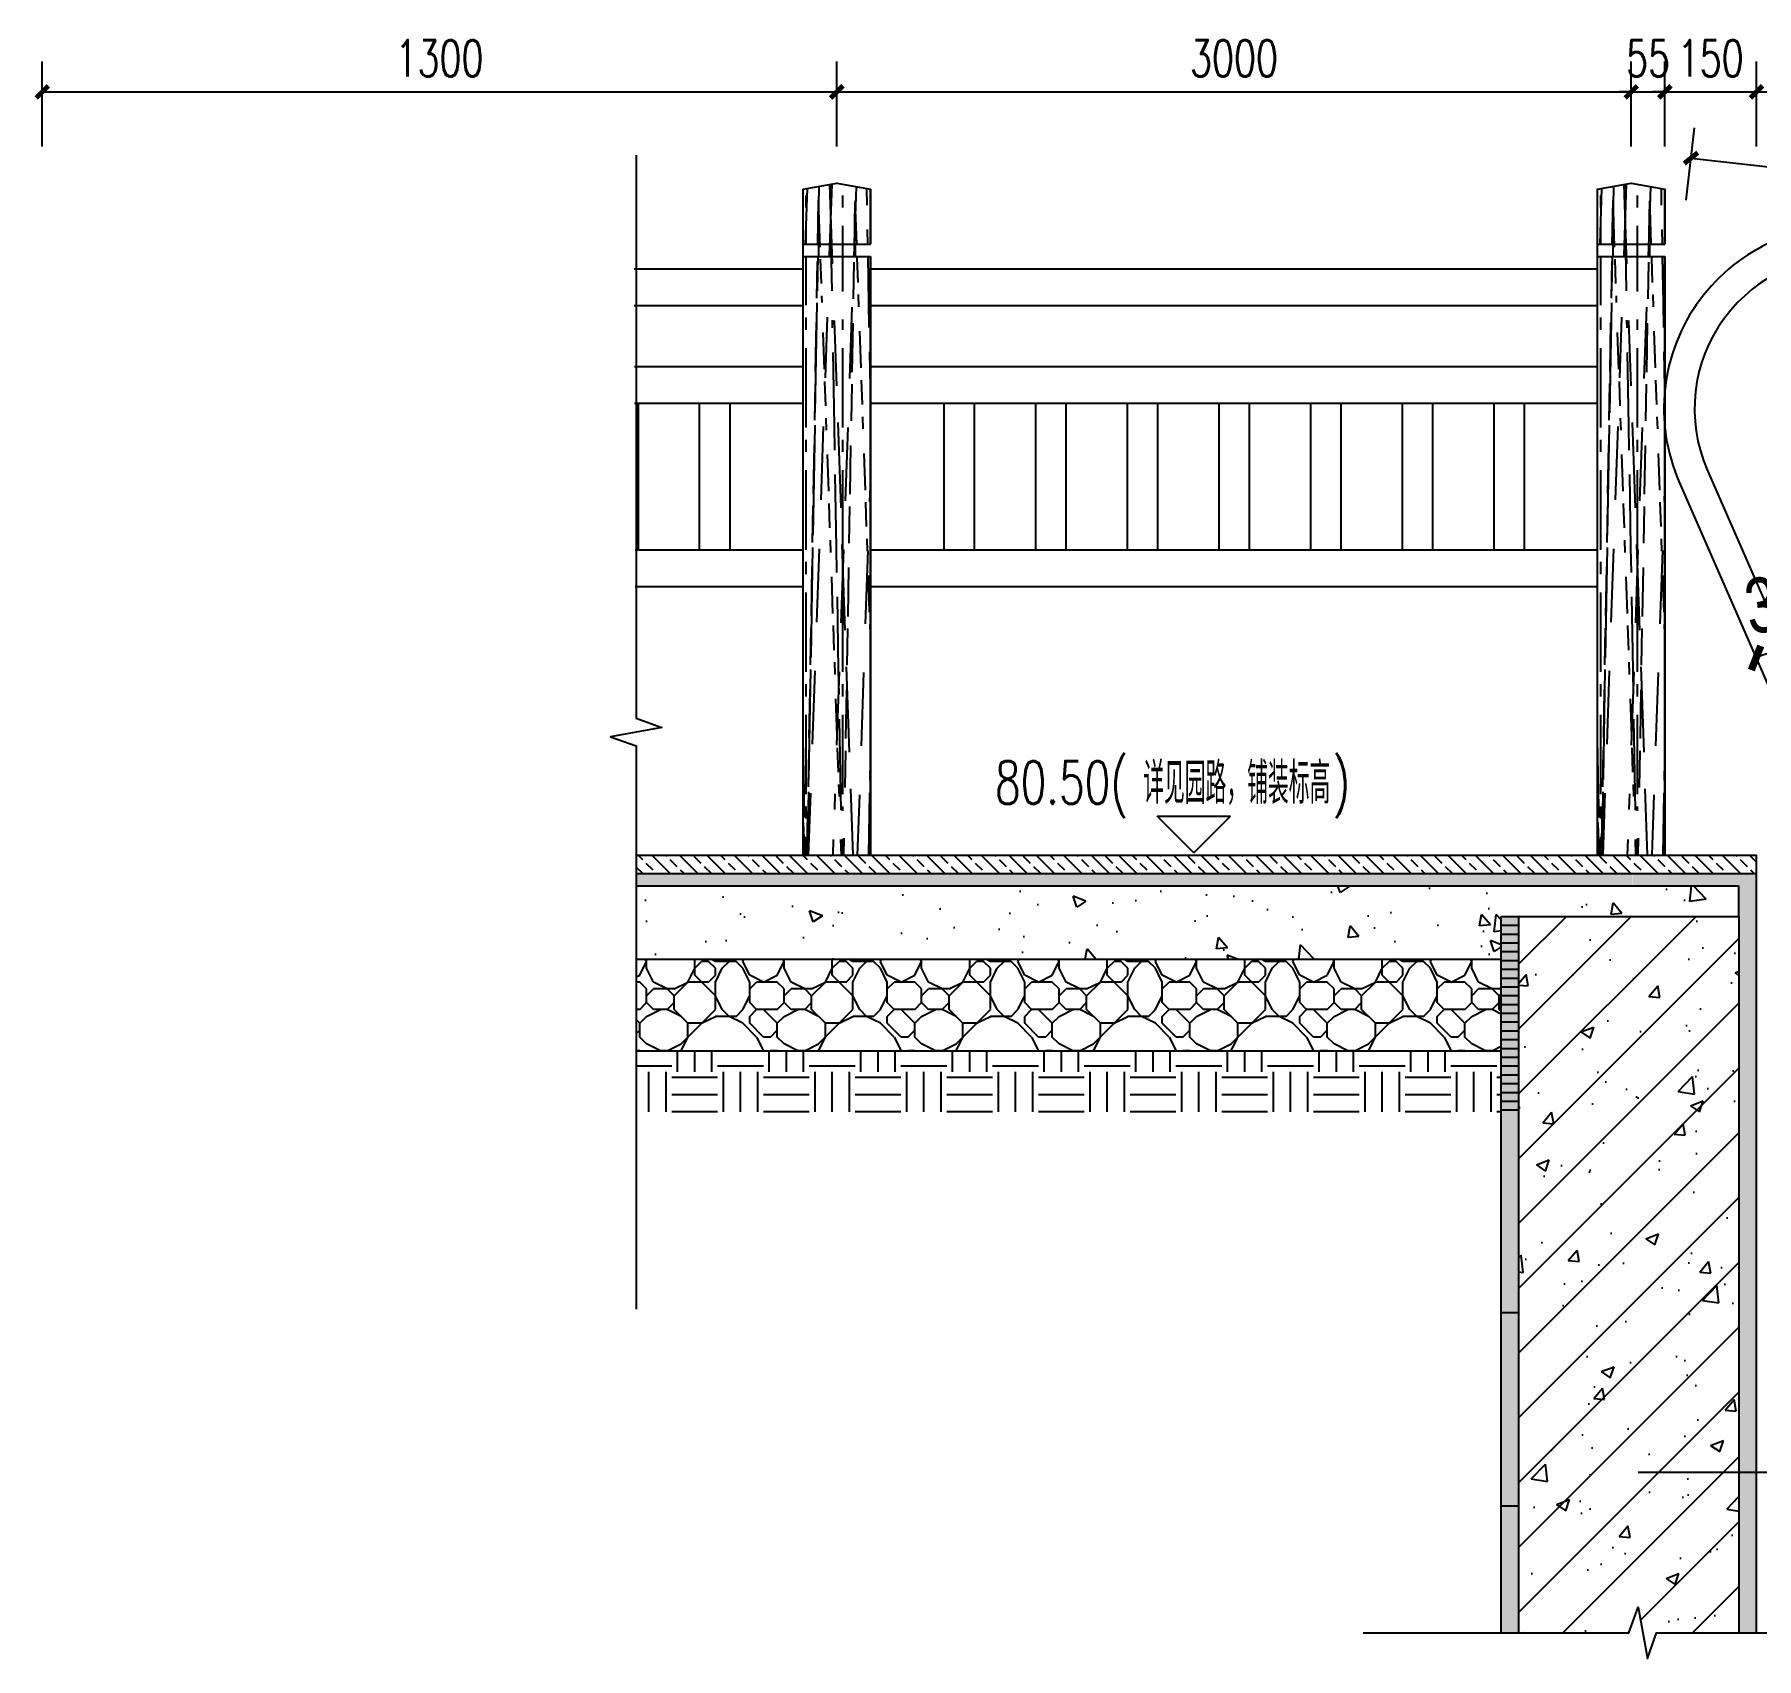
# Model space of a CAD drawing. Extents: x 833816 to 4746262, y -3629782 to -1973088.
# Drawn here: x 2450279 to 2453097, y -2629622 to -2626964 of the extents above; entities that cross this region are included whole.
import ezdxf

# ---------------------------------------------------------------- set-up
doc = ezdxf.new("R2010")
doc.units = 0
doc.header["$LTSCALE"] = 1000
doc.header["$MEASUREMENT"] = 0
doc.header["$PDMODE"] = 32
for name, color, linetype in [('-LS-DETL-BLDG', 5, 'Continuous'), ('-LS-DETL-MATL', 1, 'Continuous'), ('-LS-HATCH', 8, 'Continuous'), ('-园建4', 4, 'Continuous'), ('00-Blackground line', 1, 'Continuous'), ('00-Structure', 4, 'Continuous'), ('06', 6, 'Continuous'), ('D4-细线', 13, 'Continuous'), ('DIM_SYMB', 3, 'Continuous'), ('DOTE', 1, 'Continuous'), ('LM-图案填充', 251, 'Continuous'), ('LM-结构线', 4, 'Continuous'), ('PUB_DIM', 3, 'Continuous'), ('PUB_TEXT', 7, 'Continuous')]:
    doc.layers.add(name, color=color, linetype=linetype)
doc.styles.add('_TCH_DIM', font='SIMPLEX', dxfattribs={"bigfont": 'GBCBIG'})
doc.styles.add('_TCH_DIM_T3', font='SIMPLEX', dxfattribs={"width": 0.7058823529411765, "bigfont": 'GBCBIG'})
doc.styles.add('ART-HZTXT', font='hztxt_e.shx', dxfattribs={"width": 0.8, "bigfont": 'HZTXT.shx'})
doc.dimstyles.new('_TCH_ARCH&&20', dxfattribs={"dimtxt": 59.5, "dimasz": 20, "dimexe": 50, "dimexo": 60, "dimgap": 25.25, "dimtad": 1, "dimdec": 0, "dimzin": 0, "dimdsep": 46, "dimtxsty": '_TCH_DIM_T3', "dimblk": 'ARCHTICK', "dimcen": 0.09, "dimclrt": 7, "dimazin": 2, "dimtfac": 1, "dimtdec": 0, "dimtix": 1, "dimtmove": 2, "dimatfit": 3, "dimfxl": 50, "dimtolj": 1, "dimtzin": 0, "dimarcsym": 0})
doc.dimstyles.new('_TCH_ARCH_M_M', dxfattribs={"dimscale": 0, "dimtxt": 3, "dimasz": 1, "dimexe": 1, "dimexo": 2, "dimgap": 1, "dimtad": 1, "dimdec": 0, "dimrnd": 10, "dimzin": 0, "dimdsep": 46, "dimtxsty": 'ART-HZTXT', "dimblk": 'ARCHTICK', "dimcen": 0.09, "dimdle": 1, "dimclrt": 7, "dimadec": 0, "dimazin": 2, "dimtfac": 1, "dimtdec": 0, "dimtix": 1, "dimtmove": 2, "dimatfit": 3, "dimfxl": 1, "dimtolj": 1, "dimtzin": 0, "dimarcsym": 0})

# ---------------------------------------------------------------- blocks, each defined once
blk = doc.blocks.new('_ArchTick')
at = {"color": 0, "linetype": 'ByBlock', "const_width": 0.4}
blk.add_lwpolyline([(-0.5, -0.5), (0.5, 0.5)], dxfattribs=at)
blk = doc.blocks.new('*D765')
at = {"layer": 'Defpoints', "color": 0, "ltscale": 0.5, "transparency": 16777216}
for p in [(2453302.291145894, -2627331.389281204), (2452970.697593066, -2627696.600238492), (2453185.207826303, -2627962.89542046), (2453201.651058826, -2628225.744669965), (2453190.468827221, -2628325.11749809)]:
    blk.add_point(p, dxfattribs=at)
at = {"layer": 'PUB_DIM', "color": 0, "lineweight": -2, "ltscale": 0.5, "transparency": 16777216}
blk.add_arc((2453201.65105961, -2628225.744671761), 263.3630741604369, 83.57962506439016, 113.5796249077044, dxfattribs=at)
at = {"layer": 'PUB_DIM', "color": 0, "lineweight": -2, "ltscale": 0.5, "transparency": 16777216, "xscale": 30, "yscale": 30, "zscale": 30}
for p, rotation in [((2453096.299736447, -2627984.371086754), 203.5796249077044), ((2453231.100929216, -2627964.033353681), 353.5796250643902)]:
    blk.add_blockref('_ArchTick', p, dxfattribs=dict(at, rotation=rotation))
at = {"layer": 'PUB_DIM', "color": 7, "ltscale": 0.5, "transparency": 16777216, "insert": (2453151.172797066, -2627891.16805129), "char_height": 90, "attachment_point": 5, "rotation": 8.579624986016304, "style": 'ART-HZTXT'}
blk.add_mtext('\\A1;30°', dxfattribs=at)
blk = doc.blocks.new('A$C29D932DF')
at = {"layer": '00-Blackground line'}
for p, q in [((0, 0), (230.9534657597542, -529.1444314718246)), ((45.82525199651718, 20.0011568069458), (242.1356979012489, -429.7716097831726))]:
    blk.add_line(p, q, dxfattribs=at)
blk = doc.blocks.new('*D758')
at = {"layer": 'Defpoints', "color": 0, "transparency": 16777216}
for p in [(2453341.590694722, -2627205.716063816), (2452975.486219025, -2627294.61455383), (2453327.134351297, -2627334.184839568)]:
    blk.add_point(p, dxfattribs=at)
at = {"layer": 'PUB_DIM', "color": 0, "lineweight": -2, "transparency": 16777216}
for p, q in [((2452982.195558142, -2627234.990860816), (2452995.533678381, -2627116.459367233)), ((2452989.94256245, -2627166.145778078), (2453341.590694722, -2627205.716063816)), ((2453333.843690414, -2627274.561146554), (2453347.181810653, -2627156.029652971))]:
    blk.add_line(p, q, dxfattribs=at)
at = {"layer": 'PUB_DIM', "color": 0, "lineweight": -2, "transparency": 16777216, "xscale": 20, "yscale": 20, "zscale": 20}
for p, rotation in [((2452989.94256245, -2627166.145778078), 173.5796250676318), ((2453341.590694722, -2627205.716063816), 353.5796250676319)]:
    blk.add_blockref('_ArchTick', p, dxfattribs=dict(at, rotation=rotation))
at = {"layer": 'PUB_DIM', "color": 7, "transparency": 16777216, "insert": (2453171.91685611, -2627131.275869017), "char_height": 59.5, "attachment_point": 5, "rotation": 353.5796250676318, "style": '_TCH_DIM_T3'}
blk.add_mtext('\\A1;354', dxfattribs=at)
blk = doc.blocks.new('*D759')
at = {"layer": 'Defpoints', "color": 0, "transparency": 16777216}
for p in [(2451592.097491699, -2627057.923738401), (2450292.097491699, -2627207.238005426), (2451592.097491699, -2627207.238005426)]:
    blk.add_point(p, dxfattribs=at)
at = {"layer": 'PUB_DIM', "color": 0, "lineweight": -2, "transparency": 16777216}
for p, q in [((2450292.097491699, -2627147.238005426), (2450292.097491699, -2627007.923738401)), ((2451592.097491699, -2627147.238005426), (2451592.097491699, -2627007.923738401)), ((2450292.097491699, -2627057.923738401), (2451592.097491699, -2627057.923738401))]:
    blk.add_line(p, q, dxfattribs=at)
at = {"layer": 'PUB_DIM', "color": 0, "lineweight": -2, "transparency": 16777216, "xscale": 20, "yscale": 20, "zscale": 20, "rotation": 180}
blk.add_blockref('_ArchTick', (2450292.097491699, -2627057.923738401), dxfattribs=at)
at = {"layer": 'PUB_DIM', "color": 0, "lineweight": -2, "transparency": 16777216, "xscale": 20, "yscale": 20, "zscale": 20}
blk.add_blockref('_ArchTick', (2451592.097491699, -2627057.923738401), dxfattribs=at)
at = {"layer": 'PUB_DIM', "color": 7, "transparency": 16777216, "insert": (2450942.097491699, -2627002.923738401), "char_height": 59.5, "attachment_point": 5, "style": '_TCH_DIM_T3'}
blk.add_mtext('\\A1;1300', dxfattribs=at)
blk = doc.blocks.new('*D760')
at = {"layer": 'Defpoints', "color": 0, "transparency": 16777216}
for p in [(2452892.097491699, -2627057.923738401), (2451592.097491699, -2627207.238005426), (2452892.097491699, -2627207.238005426)]:
    blk.add_point(p, dxfattribs=at)
at = {"layer": 'PUB_DIM', "color": 0, "lineweight": -2, "transparency": 16777216}
for p, q in [((2451592.097491699, -2627147.238005426), (2451592.097491699, -2627007.923738401)), ((2452892.097491699, -2627147.238005426), (2452892.097491699, -2627007.923738401)), ((2451592.097491699, -2627057.923738401), (2452892.097491699, -2627057.923738401))]:
    blk.add_line(p, q, dxfattribs=at)
at = {"layer": 'PUB_DIM', "color": 0, "lineweight": -2, "transparency": 16777216, "xscale": 20, "yscale": 20, "zscale": 20, "rotation": 180}
blk.add_blockref('_ArchTick', (2451592.097491699, -2627057.923738401), dxfattribs=at)
at = {"layer": 'PUB_DIM', "color": 0, "lineweight": -2, "transparency": 16777216, "xscale": 20, "yscale": 20, "zscale": 20}
blk.add_blockref('_ArchTick', (2452892.097491699, -2627057.923738401), dxfattribs=at)
at = {"layer": 'PUB_DIM', "color": 7, "transparency": 16777216, "insert": (2452242.097491699, -2627002.923738401), "char_height": 59.5, "attachment_point": 5, "style": '_TCH_DIM_T3'}
blk.add_mtext('\\A1;3000', dxfattribs=at)
blk = doc.blocks.new('*D761')
at = {"layer": 'Defpoints', "color": 0, "transparency": 16777216}
for p in [(2452947.097491699, -2627057.923738401), (2452892.097491699, -2627207.238005426), (2452947.097491699, -2627207.238005426)]:
    blk.add_point(p, dxfattribs=at)
at = {"layer": 'PUB_DIM', "color": 0, "lineweight": -2, "transparency": 16777216}
for p, q in [((2452892.097491699, -2627147.238005426), (2452892.097491699, -2627007.923738401)), ((2452947.097491699, -2627147.238005426), (2452947.097491699, -2627007.923738401)), ((2452892.097491699, -2627057.923738401), (2452872.097491699, -2627057.923738401)), ((2452892.097491699, -2627057.923738401), (2452947.097491699, -2627057.923738401)), ((2452947.097491699, -2627057.923738401), (2452967.097491699, -2627057.923738401))]:
    blk.add_line(p, q, dxfattribs=at)
at = {"layer": 'PUB_DIM', "color": 0, "lineweight": -2, "transparency": 16777216, "xscale": 20, "yscale": 20, "zscale": 20}
blk.add_blockref('_ArchTick', (2452892.097491699, -2627057.923738401), dxfattribs=at)
at = {"layer": 'PUB_DIM', "color": 0, "lineweight": -2, "transparency": 16777216, "xscale": 20, "yscale": 20, "zscale": 20, "rotation": 180}
blk.add_blockref('_ArchTick', (2452947.097491699, -2627057.923738401), dxfattribs=at)
at = {"layer": 'PUB_DIM', "color": 7, "transparency": 16777216, "insert": (2452919.597491699, -2627002.923738401), "char_height": 59.5, "attachment_point": 5, "style": '_TCH_DIM_T3'}
blk.add_mtext('\\A1;55', dxfattribs=at)
blk = doc.blocks.new('*D762')
at = {"layer": 'Defpoints', "color": 0, "transparency": 16777216}
for p in [(2453097.097491699, -2627057.923738401), (2452947.097491699, -2627207.238005426), (2453097.097491699, -2627207.238005426)]:
    blk.add_point(p, dxfattribs=at)
at = {"layer": 'PUB_DIM', "color": 0, "lineweight": -2, "transparency": 16777216}
for p, q in [((2452947.097491699, -2627147.238005426), (2452947.097491699, -2627007.923738401)), ((2453097.097491699, -2627147.238005426), (2453097.097491699, -2627007.923738401)), ((2452947.097491699, -2627057.923738401), (2452927.097491699, -2627057.923738401)), ((2452947.097491699, -2627057.923738401), (2453097.097491699, -2627057.923738401)), ((2453097.097491699, -2627057.923738401), (2453117.097491699, -2627057.923738401))]:
    blk.add_line(p, q, dxfattribs=at)
at = {"layer": 'PUB_DIM', "color": 0, "lineweight": -2, "transparency": 16777216, "xscale": 20, "yscale": 20, "zscale": 20}
blk.add_blockref('_ArchTick', (2452947.097491699, -2627057.923738401), dxfattribs=at)
at = {"layer": 'PUB_DIM', "color": 0, "lineweight": -2, "transparency": 16777216, "xscale": 20, "yscale": 20, "zscale": 20, "rotation": 180}
blk.add_blockref('_ArchTick', (2453097.097491699, -2627057.923738401), dxfattribs=at)
at = {"layer": 'PUB_DIM', "color": 7, "transparency": 16777216, "insert": (2453022.097491699, -2627002.923738401), "char_height": 59.5, "attachment_point": 5, "style": '_TCH_DIM_T3'}
blk.add_mtext('\\A1;150', dxfattribs=at)
blk = doc.blocks.new('*D763')
at = {"layer": 'Defpoints', "color": 0, "transparency": 16777216}
for p in [(2459103.224022302, -2627057.923738401), (2453097.097491699, -2627207.238005426), (2459103.224022302, -2627207.238005426)]:
    blk.add_point(p, dxfattribs=at)
at = {"layer": 'PUB_DIM', "color": 0, "lineweight": -2, "transparency": 16777216}
for p, q in [((2453097.097491699, -2627147.238005426), (2453097.097491699, -2627007.923738401)), ((2459103.224022302, -2627147.238005426), (2459103.224022302, -2627007.923738401)), ((2453097.097491699, -2627057.923738401), (2459103.224022302, -2627057.923738401))]:
    blk.add_line(p, q, dxfattribs=at)
at = {"layer": 'PUB_DIM', "color": 0, "lineweight": -2, "transparency": 16777216, "xscale": 20, "yscale": 20, "zscale": 20, "rotation": 180}
blk.add_blockref('_ArchTick', (2453097.097491699, -2627057.923738401), dxfattribs=at)
at = {"layer": 'PUB_DIM', "color": 0, "lineweight": -2, "transparency": 16777216, "xscale": 20, "yscale": 20, "zscale": 20}
blk.add_blockref('_ArchTick', (2459103.224022302, -2627057.923738401), dxfattribs=at)
at = {"layer": 'PUB_DIM', "color": 7, "transparency": 16777216, "insert": (2456100.160757001, -2627002.923738401), "char_height": 59.5, "attachment_point": 5, "style": '_TCH_DIM_T3'}
blk.add_mtext('\\A1;6006', dxfattribs=at)

msp = doc.modelspace()

# ---------------------------------------------------------------- hatches: boundary and pattern name
at = {"layer": '-LS-HATCH'}
h = msp.add_hatch(dxfattribs=at)
h.set_pattern_fill('ANSI33', color=256, scale=10, style=0)
h.set_pattern_definition([(135, (2457067.097491699, -2628337.238005426), (22.45064030267288, 22.45064030267288), []), (135, (2457044.646841699, -2628337.238005426), (22.45064030267288, 22.45064030267288), [15.875, -7.9375])])
h.paths.add_polyline_path([(2451263.464313012, -2628307.198380235), (2451263.553162687, -2628337.198377808), (2453097.097491699, -2628337.148293413), (2453097.097491699, -2628307.148293413)])
h = msp.add_hatch(dxfattribs=at)
h.set_pattern_fill('AR-SAND', color=256, scale=6, style=0)
h.set_pattern_definition([(142.5, (2457067.097491699, -2628357.238005426), (0.480009388795215, 14.68239711988027), [0, -11.5824, 0, -12.954, 0, -12.3825]), (172.5, (2457067.097491699, -2628357.238005426), (-13.48569849414008, 21.50475301705062), [0, -6.2484, 0, -10.4394, 0, -4.0005]), (212.5, (2457076.470091699, -2628357.238005426), (-23.72977110724374, 0.04311554035636833), [0, -3.809999999999992, 0, -13.71599999999997, 0, -17.90699999999993]), (222.5, (2457076.470091699, -2628357.238005426), (-22.90669357416892, 6.687879697716485), [0, -1.905, 0, -8.9916, 0, -10.287])])
h.paths.add_polyline_path([(2451264.047185144, -2628357.238005426), (2451264.047185144, -2628337.238005426), (2452893.766791505, -2628337.148248099), (2452893.766791505, -2628357.148248099)])
h = msp.add_hatch(dxfattribs=at)
h.set_pattern_fill('AR-SAND', color=256, scale=14.4, style=0)
h.set_pattern_definition([(37.49999999999999, (2453097.097491699, -2631281.481846866), (-0.9071043567783574, 27.74626227378948), [0, -21.888, 0, -24.48, 0, -23.4]), (7.499999999999999, (2453097.097491699, -2631281.481846866), (25.48478455585527, 40.63890333930826), [0, -11.808, 0, -19.728, 0, -7.56]), (327.5, (2453079.385491699, -2631281.481846866), (44.84364280922153, 0.08149037093228877), [0, -7.199999999999999, 0, -25.92, 0, -33.84]), (317.5, (2453079.385491699, -2631281.481846866), (43.28822310584102, 12.63852813505319), [0, -3.6, 0, -16.992, 0, -19.44])])
h.paths.add_polyline_path([(2452708.297491699, -2629579.767543043), (2452679.497491784, -2629579.767543043), (2452679.497491784, -2628407.415261841), (2452708.297491699, -2628407.415261841)])
h.paths.add_polyline_path([(2453068.297491699, -2629579.767543043), (2453068.297491699, -2628357.238005426), (2452894.484146088, -2628357.238005426), (2452894.457336942, -2628337.324901348), (2453097.097491699, -2628337.238005426), (2453097.097491699, -2629579.767543043)])
h = msp.add_hatch(dxfattribs=at)
h.set_pattern_fill('混凝土', color=256, scale=30, style=0)
h.set_pattern_definition([(130, (2457097.097491699, -2628477.238005426), (-215.178054780226, -18.82564049477853), [22.5, -247.5]), (185, (2457097.097491699, -2628477.238005426), (41.6254000839, 225.6576401100035), [18, -198]), (79.54860000000002, (2457079.165987699, -2628478.806807426), (-173.5528145142065, 206.8318626182861), [19.12205699999993, -210.3426335999994]), (133.8158, (2457097.097491699, -2628417.238005426), (-320.1723145876933, -49.65570429870542), [33.75, -371.25]), (83.3644, (2457070.416468199, -2628421.375997527), (-280.398811664611, 292.2353612701325), [28.6830864, -315.5139]), (188.8158, (2457097.097491699, -2628417.238005426), (-280.3985835400882, 292.2355802775974), [26.99999999999993, -296.9999999999989]), (159, (2457067.097491699, -2628432.238005426), (-179.0721156355385, -120.7856671996016), [22.5, -247.5]), (214, (2457067.097491699, -2628432.238005426), (-72.99459957647451, 217.5450135140559), [18, -198]), (108.5485999999999, (2457052.174821799, -2628442.303487226), (-252.066788574447, 96.75914901298572), [19.12205699999994, -210.3426335999995]), (142.5, (2457097.097491699, -2628477.238005426), (-3.647956595187201, 99.86815614939344), [0, -195.6, 0, -201, 0, -198.75]), (172.5, (2457097.097491699, -2628477.238005426), (-78.92086123264458, 118.3235135647081), [0, -114.6, 0, -191.1, 0, -75.75]), (212.5, (2457163.997491699, -2628477.238005426), (-160.1467308517227, -6.76646152031394), [0, -74.99999999999973, 0, -233.9999999999995, 0, -310.4999999999989]), (222.5, (2457193.997491699, -2628477.238005426), (-174.9558508027159, 30.03149469969529), [0, -97.5, 0, -155.4, 0, -220.5])])
h.paths.add_polyline_path([(2451264.047185144, -2628477.238005426), (2451264.047185144, -2628357.238005426), (2453068.297491699, -2628357.238005426), (2453068.297491699, -2628407.238005426), (2452679.497491784, -2628407.415261841), (2452679.497491784, -2628477.238005426)])
h = msp.add_hatch(dxfattribs=at)
h.set_pattern_fill('_USER', color=256, scale=14.4, style=0, pattern_type=0)
h.set_pattern_definition([(0, (2453485.897491699, -2628724.038005427), (0, 14.4), [])])
h.paths.add_polyline_path([(2452679.497491784, -2628407.415261841), (2452708.297491699, -2628407.415261841), (2452708.297491699, -2628724.038005427), (2452679.497491784, -2628724.038005427)])
h = msp.add_hatch(dxfattribs=at)
h.set_pattern_fill('_USER', color=256, scale=14.4, style=0, pattern_type=0)
h.set_pattern_definition([(0, (2453485.897491699, -2628868.038005427), (0, 14.4), [])])
h.paths.add_polyline_path([(2452708.297491699, -2628407.238005426), (2452689.004898569, -2628407.238005426), (2452689.004898569, -2628724.038005427), (2452708.297491699, -2628724.038005427)])
h = msp.add_hatch(dxfattribs=at)
h.set_pattern_fill('卵石砌体', color=256, scale=30, style=0)
h.set_pattern_definition([(180, (2456939.597491699, -2628627.238005426), (0, 225), [11.25, -33.75, 11.25, -168.75]), (180, (2456883.347491699, -2628604.738005426), (0, 225), [11.25, -213.75]), (180, (2456995.847491699, -2628582.238005426), (0, 225), [22.5, -202.5]), (180, (2457052.097491699, -2628570.988005426), (0, 225), [33.75, -191.25]), (180, (2456939.597491699, -2628559.738005426), (0, 225), [22.5, -22.5, 33.75, -146.25]), (180, (2456950.847491699, -2628525.988005426), (0, 225), [33.75, -191.25]), (180, (2457007.097491699, -2628514.738005426), (0, 225), [33.75, -78.75, 33.75, -78.75]), (180, (2457052.097491699, -2628480.988005426), (0, 225), [33.75, -11.25, 11.25, -168.75]), (180, (2456905.847491699, -2628458.488005426), (0, 225), [11.25, -213.75]), (180, (2456950.847491699, -2628435.988005426), (0, 225), [22.5, -202.5]), (90, (2457097.097491699, -2628424.738005426), (225, 1.377727649040772e-14), [22.5, -202.5]), (90, (2457074.597491699, -2628582.238005426), (225, 1.377727649040772e-14), [11.25, -22.5, 33.75, -157.5]), (90, (2457018.347491699, -2628559.738005426), (225, 1.377727649040772e-14), [45, -11.25, 11.25, -157.5]), (90, (2456984.597491699, -2628503.488005426), (225, 1.377727649040772e-14), [33.75, -191.25]), (90, (2456973.347491699, -2628604.738005426), (225, 1.377727649040772e-14), [22.5, -202.5]), (90, (2456962.097491699, -2628424.738005426), (225, 1.377727649040772e-14), [22.5, -202.5]), (90, (2456950.847491699, -2628559.738005426), (225, 1.377727649040772e-14), [22.5, -112.5, 11.25, -78.75]), (90, (2456917.097491699, -2628447.238005426), (225, 1.377727649040772e-14), [11.25, -11.25, 11.25, -191.25]), (90, (2456905.847491699, -2628548.488005426), (225, 1.377727649040772e-14), [22.5, -33.75, 22.5, -146.25]), (90, (2456894.597491699, -2628604.738005426), (225, 1.377727649040772e-14), [22.5, -202.5]), (135, (2457085.847491699, -2628604.738005426), (-1.332267629550188e-14, 224.9999996224429), [31.819725, -63.639606, 47.72969999999999, -175.009017]), (135, (2457097.097491699, -2628604.738005426), (-1.332267629550188e-14, 224.9999996224429), [31.8198051, -286.378245]), (135, (2456973.347491699, -2628582.238005426), (-1.332267629550188e-14, 224.9999996224429), [31.8198051, -286.378245]), (135, (2456995.847491699, -2628469.738005426), (-1.332267629550188e-14, 224.9999996224429), [31.8198051, -286.378245]), (135, (2456894.597491699, -2628582.238005426), (-1.332267629550188e-14, 224.9999996224429), [31.8198051, -286.378245]), (135, (2457085.847491699, -2628559.738005426), (-1.332267629550188e-14, 224.9999996224429), [15.9099024, -302.28813]), (135, (2457063.347491699, -2628492.238005426), (-1.332267629550188e-14, 224.9999996224429), [15.9099024, -302.28813]), (135, (2457040.847491699, -2628570.988005426), (-1.332267629550188e-14, 224.9999996224429), [15.9099024, -302.28813]), (135, (2457018.347491699, -2628492.238005426), (-1.332267629550188e-14, 224.9999996224429), [15.9099024, -302.28813]), (135, (2456950.847491699, -2628537.238005426), (-1.332267629550188e-14, 224.9999996224429), [15.9099024, -302.28813]), (135, (2456950.847491699, -2628413.488005426), (-1.332267629550188e-14, 224.9999996224429), [15.9099024, -302.28813]), (135, (2456928.347491699, -2628435.988005426), (-1.332267629550188e-14, 224.9999996224429), [15.9099024, -302.28813]), (135, (2456917.097491699, -2628559.738005426), (-1.332267629550188e-14, 224.9999996224429), [15.9099024, -302.28813]), (135, (2456905.847491699, -2628615.988005426), (-1.332267629550188e-14, 224.9999996224429), [15.9099024, -302.28813]), (135, (2456905.847491699, -2628525.988005426), (-1.332267629550188e-14, 224.9999996224429), [15.9099024, -302.28813]), (135, (2456905.847491699, -2628413.488005426), (-1.332267629550188e-14, 224.9999996224429), [15.9099024, -302.28813]), (135, (2456894.597491699, -2628458.488005426), (-1.332267629550188e-14, 224.9999996224429), [15.9099024, -302.28813]), (45.00000000000001, (2456939.597491699, -2628435.988005426), (224.9999996224429, 1.332267629550188e-14), [15.9099024, -302.28813]), (45.00000000000001, (2456917.097491699, -2628413.488005426), (224.9999996224429, 1.332267629550188e-14), [15.9099024, -302.28813]), (45.00000000000001, (2456905.847491699, -2628458.488005426), (224.9999996224429, 1.332267629550188e-14), [15.9099024, -302.28813]), (45.00000000000001, (2456872.097491699, -2628413.488005426), (224.9999996224429, 1.332267629550188e-14), [15.9099024, -302.28813]), (45.00000000000001, (2456984.597491699, -2628492.238005426), (224.9999996224429, 1.332267629550188e-14), [15.9099024, -302.28813]), (45.00000000000001, (2457007.097491699, -2628514.738005426), (224.9999996224429, 1.332267629550188e-14), [15.9099024, -302.28813]), (45.00000000000001, (2457074.597491699, -2628570.988005426), (224.9999996224429, 1.332267629550188e-14), [15.9099024, -302.28813]), (45.00000000000001, (2457052.097491699, -2628570.988005426), (224.9999996224429, 1.332267629550188e-14), [15.9099024, -302.28813]), (45.00000000000001, (2457029.597491699, -2628492.238005426), (224.9999996224429, 1.332267629550188e-14), [15.9099024, -302.28813]), (45.00000000000001, (2457074.597491699, -2628525.988005426), (224.9999996224429, 1.332267629550188e-14), [15.9099024, -302.28813]), (45.00000000000001, (2456939.597491699, -2628559.738005426), (224.9999996224429, 1.332267629550188e-14), [15.9099024, -302.28813]), (45.00000000000001, (2456905.847491699, -2628537.238005426), (224.9999996224429, 1.332267629550188e-14), [15.9099024, -302.28813]), (45.00000000000001, (2456894.597491699, -2628582.238005426), (224.9999996224429, 1.332267629550188e-14), [15.9099024, -302.28813]), (45.00000000000001, (2456894.597491699, -2628559.738005426), (224.9999996224429, 1.332267629550188e-14), [15.9099024, -302.28813]), (45.00000000000001, (2456883.347491699, -2628604.738005426), (224.9999996224429, 1.332267629550188e-14), [15.9099024, -302.28813]), (45.00000000000001, (2457063.347491699, -2628469.738005426), (224.9999996224429, 1.332267629550188e-14), [31.8198051, -286.378245]), (45.00000000000001, (2456950.847491699, -2628537.238005426), (224.9999996224429, 1.332267629550188e-14), [31.8198051, -286.378245]), (45.00000000000001, (2456962.097491699, -2628615.988005426), (224.9999996224429, 1.332267629550188e-14), [79.5495126, -238.648536]), (153.4349488, (2457097.097491699, -2628514.738005426), (-224.9999990441021, 1.834147540513698e-06), [25.155, -477.96027]), (153.4349488, (2457063.347491699, -2628582.238005426), (-224.9999990441021, 1.834147540513698e-06), [25.155, -477.96027]), (153.4349488, (2457018.347491699, -2628480.988005426), (-224.9999990441021, 1.834147540513698e-06), [25.155, -477.96027]), (153.4349488, (2456928.347491699, -2628627.238005426), (-224.9999990441021, 1.834147540513698e-06), [25.155, -477.96027]), (153.4349488, (2456962.097491699, -2628570.988005426), (-224.9999990441021, 1.834147540513698e-06), [25.155, -477.96027]), (153.4349488, (2456939.597491699, -2628525.988005426), (-224.9999990441021, 1.834147540513698e-06), [25.155, -477.96027]), (153.4349488, (2456973.347491699, -2628447.238005426), (-224.9999990441021, 1.834147540513698e-06), [25.155, -477.96027]), (153.4349488, (2456894.597491699, -2628458.488005426), (-224.9999990441021, 1.834147540513698e-06), [25.155, -477.96027]), (116.5650512, (2457074.597491699, -2628514.738005426), (-2.24178595686908e-07, 224.9999998490866), [25.155, -477.96027]), (116.5650512, (2457074.597491699, -2628503.488005426), (-2.24178595686908e-07, 224.9999998490866), [25.155, -477.96027]), (116.5650512, (2456984.597491699, -2628469.738005426), (-2.24178595686908e-07, 224.9999998490866), [50.31, -452.80527]), (116.5650512, (2456905.847491699, -2628480.988005426), (-2.24178595686908e-07, 224.9999998490866), [25.155, -477.96027]), (116.5650512, (2456917.097491699, -2628514.738005426), (-2.24178595686908e-07, 224.9999998490866), [25.155, -477.96027]), (116.5650512, (2457029.597491699, -2628559.738005426), (-2.24178595686908e-07, 224.9999998490866), [25.155, -477.96027]), (116.5650512, (2456917.097491699, -2628435.988005426), (-2.24178595686908e-07, 224.9999998490866), [25.155, -477.96027]), (116.5650512, (2456883.347491699, -2628447.238005426), (-2.24178595686908e-07, 224.9999998490866), [25.155, -477.96027]), (63.43494879999999, (2457085.847491699, -2628447.238005426), (1.834147620449755e-06, 224.9999990441021), [25.15499999999999, -477.9602699999998]), (63.43494879999999, (2456962.097491699, -2628627.238005426), (1.834147620449755e-06, 224.9999990441021), [25.15499999999999, -477.9602699999998]), (63.43494879999999, (2457063.347491699, -2628480.988005426), (1.834147620449755e-06, 224.9999990441021), [25.15499999999999, -477.9602699999998]), (63.43494879999999, (2456894.597491699, -2628503.488005426), (1.834147620449755e-06, 224.9999990441021), [25.15499999999999, -477.9602699999998]), (63.43494879999999, (2456973.347491699, -2628514.738005426), (1.834147620449755e-06, 224.9999990441021), [25.15499999999999, -477.9602699999998]), (63.43494879999999, (2456905.847491699, -2628469.738005426), (1.834147620449755e-06, 224.9999990441021), [25.15499999999999, -477.9602699999998]), (63.43494879999999, (2457018.347491699, -2628514.738005426), (1.834147620449755e-06, 224.9999990441021), [25.15499999999999, -477.9602699999998]), (63.43494879999999, (2457063.347491699, -2628559.738005426), (1.834147620449755e-06, 224.9999990441021), [25.15499999999999, -477.9602699999998]), (26.56505120000001, (2457074.597491699, -2628458.488005426), (224.9999998490865, 2.241786223322606e-07), [25.155, -477.96027]), (26.56505120000001, (2456995.847491699, -2628582.238005426), (224.9999998490865, 2.241786223322606e-07), [25.155, -477.96027]), (26.56505120000001, (2457040.847491699, -2628480.988005426), (224.9999998490865, 2.241786223322606e-07), [25.155, -477.96027]), (26.56505120000001, (2456905.847491699, -2628570.988005426), (224.9999998490865, 2.241786223322606e-07), [25.155, -477.96027]), (26.56505120000001, (2456939.597491699, -2628627.238005426), (224.9999998490865, 2.241786223322606e-07), [25.155, -477.96027]), (26.56505120000001, (2456917.097491699, -2628447.238005426), (224.9999998490865, 2.241786223322606e-07), [25.155, -477.96027]), (26.56505120000001, (2456950.847491699, -2628525.988005426), (224.9999998490865, 2.241786223322606e-07), [25.155, -477.96027]), (26.56505120000001, (2457074.597491699, -2628458.488005426), (224.9999998490865, 2.241786223322606e-07), [25.155, -477.96027]), (26.56505120000001, (2456872.097491699, -2628514.738005426), (224.9999998490865, 2.241786223322606e-07), [25.155, -477.96027]), (296.5650512, (2457085.847491699, -2628604.738005426), (2.241785290735265e-07, -224.9999998490866), [25.15499999999993, -477.9602699999989])])
h.paths.add_polyline_path([(2451263.967911899, -2628477.238005426), (2451264.412160309, -2628627.238005426), (2452679.497491784, -2628627.238005426), (2452679.497491784, -2628477.238005426)])
h = msp.add_hatch(dxfattribs=at)
h.set_pattern_fill('土壤', color=256, scale=20, style=0)
h.set_pattern_definition([(180, (2457097.097491699, -2628727.238005426), (-75, 75), [75, -75]), (180, (2457097.097491699, -2628699.113005426), (-75, 75), [75, -75]), (180, (2457097.097491699, -2628670.988005426), (-75, 75), [75, -75]), (90, (2457087.722491699, -2628661.613005426), (74.99999999999999, 75.00000000000001), [75, -75]), (90, (2457059.597491699, -2628661.613005426), (74.99999999999999, 75.00000000000001), [75, -75]), (90, (2457031.472491699, -2628661.613005426), (74.99999999999999, 75.00000000000001), [75, -75])])
h.paths.add_polyline_path([(2451264.412160309, -2628627.238005426), (2451264.708325915, -2628727.238005426), (2452679.497491784, -2628727.238005426), (2452679.497491784, -2628627.238005426)])
at = {"layer": '06'}
h = msp.add_hatch(dxfattribs=at)
h.set_pattern_fill('钢筋混凝土', color=8, scale=30, style=0)
h.set_pattern_definition([(45, (2452726.097491699, -2632073.481846866), (-53.03300858899106, 53.03300858899107), []), (49.99999999999999, (2452726.097491699, -2632073.481846866), (215.178054780226, -18.82564049477853), [22.5, -247.5]), (355, (2452726.097491699, -2632073.481846866), (-41.6254000839, 225.6576401100035), [18, -198]), (100.4514, (2452744.028995699, -2632075.050648866), (173.5528145142065, 206.8318626182861), [19.12205699999996, -210.3426335999997]), (46.18420000000001, (2452726.097491699, -2632013.481846866), (320.1723145876933, -49.65570429870542), [33.75, -371.25]), (96.6356, (2452752.778515199, -2632017.619838966), (280.398811664611, 292.2353612701325), [28.6830864, -315.5139]), (351.1842, (2452726.097491699, -2632013.481846866), (280.3985835400882, 292.2355802775974), [27, -297]), (21, (2452756.097491699, -2632028.481846866), (179.0721156355385, -120.7856671996016), [22.5, -247.5]), (326.0000000000001, (2452756.097491699, -2632028.481846866), (72.99459957647451, 217.5450135140559), [18, -198]), (71.4514, (2452771.020161599, -2632038.547328666), (252.066788574447, 96.75914901298572), [19.122057, -210.3426336]), (37.50000000000001, (2452726.097491699, -2632073.481846866), (3.647956595187201, 99.86815614939344), [0, -195.6, 0, -201, 0, -198.75]), (7.499999999999999, (2452726.097491699, -2632073.481846866), (78.92086123264458, 118.3235135647081), [0, -114.6, 0, -191.1, 0, -75.75]), (327.5, (2452659.197491699, -2632073.481846866), (160.1467308517227, -6.76646152031394), [0, -75, 0, -234, 0, -310.5]), (317.5, (2452629.197491699, -2632073.481846866), (174.9558508027159, 30.03149469969529), [0, -97.5, 0, -155.4, 0, -220.5])])
h.paths.add_polyline_path([(2452708.297491699, -2629579.767543043), (2452888.359645722, -2629579.767543043), (2452903.646395561, -2629537.767543043), (2452918.457861941, -2629621.767543043), (2452933.359645722, -2629579.767543043), (2453068.297491699, -2629579.767543043), (2453068.297491699, -2628407.238005426), (2452708.297491699, -2628407.238005426)])
at = {"layer": 'LM-图案填充'}
h = msp.add_hatch(dxfattribs=at)
h.set_pattern_fill('木纹面2', color=256, scale=200, style=0, pattern_type=2)
h.set_pattern_definition([(90, (2451542.097491699, -2628407.238005426), (-60, 3.673940397442059e-15), [130, -30, 20, -20]), (90.99999999999976, (2451542.097491699, -2628405.238005426), (-59.99086170938347, -1.047144386237008), [120, -39.99999999999999, 39.99999999999999]), (91.99999999999976, (2451542.097491699, -2628401.238005426), (-79.95126616152767, -2.791959736200077), [-59.99999999999999, 139.9999999999999]), (89, (2451542.097491699, -2628395.238005426), (-59.99086170938347, 1.047144386237016), [60, -20, 80, -40]), (272, (2451542.097491699, -2628393.238005426), (59.96344962114575, 2.093969802150077), [20, -40, 60, -20, 40, -20]), (269, (2451542.097491699, -2628403.238005426), (99.98476951563913, -1.74524064372835), [180, -20]), (268.0000000000001, (2451542.097491699, -2628405.238005426), (39.97563308076383, -1.395979868100031), [120, -80])])
edge = h.paths.add_edge_path(flags=16)
edge.add_arc((2451592.097491699, -2627407.238005426), 25, 0, 360)
edge = h.paths.add_edge_path(flags=16)
edge.add_arc((2451592.097491699, -2628257.238005426), 25, 0, 360)
h.paths.add_polyline_path([(2451537.097491699, -2628307.238005426), (2451647.097491699, -2628307.238005426), (2451647.097491699, -2627327.238005426), (2451622.097491699, -2627327.238005426), (2451622.097491699, -2627307.238005426), (2451647.097491699, -2627307.238005426), (2451647.097491699, -2627217.238005426), (2451592.097491699, -2627207.238005426), (2451537.097491699, -2627217.238005426), (2451537.097491699, -2627307.238005426), (2451562.097491699, -2627307.238005426), (2451562.097491699, -2627327.238005426), (2451537.097491699, -2627327.238005426)])
h = msp.add_hatch(dxfattribs=at)
h.set_pattern_fill('木纹面2', color=256, scale=200, style=0, pattern_type=2)
h.set_pattern_definition([(90, (2452842.097491699, -2628407.238005426), (-60, 3.673940397442059e-15), [130, -30, 20, -20]), (90.99999999999976, (2452842.097491699, -2628405.238005426), (-59.99086170938347, -1.047144386237008), [120, -39.99999999999999, 39.99999999999999]), (91.99999999999974, (2452842.097491699, -2628401.238005426), (-79.95126616152767, -2.791959736200077), [-59.99999999999999, 139.9999999999999]), (89, (2452842.097491699, -2628395.238005426), (-59.99086170938347, 1.047144386237016), [60, -20, 80, -40]), (272, (2452842.097491699, -2628393.238005426), (59.96344962114575, 2.093969802150077), [20, -40, 60, -20, 40, -20]), (269, (2452842.097491699, -2628403.238005426), (99.98476951563913, -1.74524064372835), [180, -20]), (268.0000000000001, (2452842.097491699, -2628405.238005426), (39.97563308076383, -1.395979868100031), [120, -80])])
edge = h.paths.add_edge_path(flags=16)
edge.add_arc((2452892.097491699, -2627407.238005426), 25, 0, 360)
edge = h.paths.add_edge_path(flags=16)
edge.add_arc((2452892.097491699, -2628257.238005426), 25, 0, 360)
h.paths.add_polyline_path([(2452837.097491699, -2628307.238005426), (2452947.097491699, -2628307.238005426), (2452947.097491699, -2627327.238005426), (2452922.097491699, -2627327.238005426), (2452922.097491699, -2627307.238005426), (2452947.097491699, -2627307.238005426), (2452947.097491699, -2627217.238005426), (2452892.097491699, -2627207.238005426), (2452837.097491699, -2627217.238005426), (2452837.097491699, -2627307.238005426), (2452862.097491699, -2627307.238005426), (2452862.097491699, -2627327.238005426), (2452837.097491699, -2627327.238005426)])

# ---------------------------------------------------------------- linework, layer by layer
at = {"layer": '-LS-DETL-BLDG'}
msp.add_line((2452708.297491699, -2628407.238005426), (2453068.297491699, -2628407.238005426), dxfattribs=at)
for points in [[(2452708.297491699, -2629579.767543043), (2452708.297491699, -2628407.238005426), (2453068.297491699, -2628407.238005426)], [(2453068.297491699, -2628407.238005426), (2453068.297491699, -2629579.767543043)]]:
    msp.add_lwpolyline(points, dxfattribs=at)
at = {"layer": '-LS-DETL-MATL'}
for p, q in [((2452679.497491784, -2629579.767543043), (2452679.497491784, -2628407.415261841)), ((2452679.497491784, -2629055.415261841), (2452708.297491699, -2629055.415261841))]:
    msp.add_line(p, q, dxfattribs=at)
at = {"layer": '-LS-HATCH'}
msp.add_line((2452679.497491784, -2629372.038005427), (2452708.297491699, -2629372.038005427), dxfattribs=at)
at = {"layer": '-园建4'}
for p, q in [((2451263.464430368, -2628307.238005426), (2453097.097491699, -2628307.238005426)), ((2453097.097491699, -2629579.767543043), (2453097.097491699, -2628307.238005426)), ((2451263.55328005, -2628337.238005426), (2453003.753449278, -2628337.238005426)), ((2453003.753449278, -2628337.238005426), (2453097.097491699, -2628337.238005426))]:
    msp.add_line(p, q, dxfattribs=at)
for points in [[(2451537.097491699, -2627307.238005426), (2451537.097491699, -2627307.238005426)], [(2451537.097491699, -2627307.238005426), (2451537.097491699, -2627307.238005426)], [(2452837.097491699, -2627307.238005426), (2452837.097491699, -2627307.238005426)], [(2452837.097491699, -2627307.238005426), (2452837.097491699, -2627307.238005426)]]:
    msp.add_lwpolyline(points)
at = {"layer": '00-Blackground line'}
for radius in [299.9999999999999, 250.0000000574838]:
    msp.add_arc((2453245.649105224, -2627576.593297293), radius, 83.57962197144694, 203.5796231283768, dxfattribs=at)
at = {"layer": '00-Structure', "color": 5, "ltscale": 25.4}
msp.add_line((2457228.224022242, -2629317.300008943), (2452903.225391182, -2629317.300008704), dxfattribs=at)
at = {"layer": 'D4-细线'}
for p, q in [((2451263.612513172, -2628357.238005426), (2453068.297491699, -2628357.238005426)), ((2451263.967911899, -2628477.238005426), (2452679.497491784, -2628477.238005426)), ((2451264.412160309, -2628627.238005426), (2452679.497491784, -2628627.238005426))]:
    msp.add_line(p, q, dxfattribs=at)
msp.add_lwpolyline([(2453068.297491699, -2628407.238005426), (2453068.297491699, -2628357.238005426)], dxfattribs=at)
at = {"layer": 'DIM_SYMB'}
for points in [[(2451264.047185144, -2627161.320124586), (2451264.047185144, -2628083.061923475), (2451306.047185144, -2628098.348673314), (2451222.047185144, -2628113.160139693), (2451264.047185144, -2628128.061923475), (2451264.047185144, -2629049.803722363)], [(2452453.667975542, -2629579.767543043), (2452888.359645722, -2629579.767543043), (2452903.646395561, -2629537.767543043), (2452918.457861941, -2629621.767543043), (2452933.359645722, -2629579.767543043), (2453368.051315903, -2629579.767543043)]]:
    msp.add_lwpolyline(points, dxfattribs=at)
at = {"layer": 'DOTE'}
msp.add_line((2452679.497491784, -2628407.415261841), (2452708.297491699, -2628407.415261841), dxfattribs=at)
at = {"layer": 'LM-结构线'}
for points in [[(2451537.097491699, -2627307.238005426), (2451537.097491699, -2627217.238005426), (2451537.097491699, -2627217.238005426), (2451592.097491699, -2627207.238005426), (2451647.097491699, -2627217.238005426), (2451647.097491699, -2627307.238005426)], [(2451537.097491699, -2628307.238005426), (2451537.097491699, -2627217.238005426)], [(2451647.097491699, -2627307.238005426), (2451647.097491699, -2627217.238005426)], [(2452837.097491699, -2627307.238005426), (2452837.097491699, -2627217.238005426), (2452837.097491699, -2627217.238005426), (2452892.097491699, -2627207.238005426), (2452947.097491699, -2627217.238005426), (2452947.097491699, -2627307.238005426)], [(2452837.097491699, -2628307.238005426), (2452837.097491699, -2627217.238005426)], [(2452947.097491699, -2627307.238005426), (2452947.097491699, -2627217.238005426)], [(2451537.097491699, -2627307.238005426), (2451647.097491699, -2627307.238005426)], [(2451562.097491699, -2627307.238005426), (2451562.097491699, -2627327.238005426)], [(2451622.097491699, -2627307.238005426), (2451622.097491699, -2627327.238005426)], [(2452837.097491699, -2627307.238005426), (2452947.097491699, -2627307.238005426)], [(2452862.097491699, -2627307.238005426), (2452862.097491699, -2627327.238005426)], [(2452922.097491699, -2627307.238005426), (2452922.097491699, -2627327.238005426)], [(2451537.097491699, -2628307.238005426), (2451537.097491699, -2627327.238005426), (2451537.097491699, -2627327.238005426), (2451562.097491699, -2627327.238005426), (2451622.097491699, -2627327.238005426), (2451647.097491699, -2627327.238005426)], [(2451647.097491699, -2628307.238005426), (2451647.097491699, -2627327.238005426)], [(2451647.097491699, -2627327.238005426), (2451647.097491699, -2628307.238005426)], [(2452837.097491699, -2628307.238005426), (2452837.097491699, -2627327.238005426), (2452837.097491699, -2627327.238005426), (2452862.097491699, -2627327.238005426), (2452922.097491699, -2627327.238005426), (2452947.097491699, -2627327.238005426)], [(2452947.097491699, -2628307.238005426), (2452947.097491699, -2627327.238005426)], [(2452947.097491699, -2627327.238005426), (2452947.097491699, -2628307.238005426)], [(2451260.621240546, -2627347.238005426), (2451537.097491699, -2627347.238005426)], [(2451647.097491699, -2627347.238005426), (2452837.097491699, -2627347.238005426)], [(2451260.79893991, -2627407.238005426), (2451537.097491699, -2627407.238005426)], [(2451260.79893991, -2627407.238005426), (2451537.097491699, -2627407.238005426)], [(2451647.097491699, -2627407.238005426), (2452837.097491699, -2627407.238005426)], [(2451647.097491699, -2627407.238005426), (2452837.097491699, -2627407.238005426)], [(2451261.095105517, -2627507.238005426), (2451537.097491699, -2627507.238005426)], [(2451647.097491699, -2627507.238005426), (2452837.097491699, -2627507.238005426)], [(2451261.272804881, -2627567.238005426), (2451537.097491699, -2627567.238005426)], [(2451267.097491699, -2627567.238005426), (2451267.097491699, -2627807.238005426)], [(2451367.097491699, -2627567.238005426), (2451367.097491699, -2627807.238005426)], [(2451417.097491699, -2627567.238005426), (2451417.097491699, -2627807.238005426)], [(2451647.097491699, -2627567.238005426), (2452837.097491699, -2627567.238005426)], [(2451767.097491699, -2627567.238005426), (2451767.097491699, -2627807.238005426)], [(2451817.097491699, -2627567.238005426), (2451817.097491699, -2627807.238005426)], [(2451917.097491699, -2627567.238005426), (2451917.097491699, -2627807.238005426)], [(2451967.097491699, -2627567.238005426), (2451967.097491699, -2627807.238005426)], [(2452067.097491699, -2627567.238005426), (2452067.097491699, -2627807.238005426)], [(2452117.097491699, -2627567.238005426), (2452117.097491699, -2627807.238005426)], [(2452217.097491699, -2627567.238005426), (2452217.097491699, -2627807.238005426)], [(2452267.097491699, -2627567.238005426), (2452267.097491699, -2627807.238005426)], [(2452367.097491699, -2627567.238005426), (2452367.097491699, -2627807.238005426)], [(2452417.097491699, -2627567.238005426), (2452417.097491699, -2627807.238005426)], [(2452517.097491699, -2627567.238005426), (2452517.097491699, -2627807.238005426)], [(2452567.097491699, -2627567.238005426), (2452567.097491699, -2627807.238005426)], [(2452667.097491699, -2627567.238005426), (2452667.097491699, -2627807.238005426)], [(2452717.097491699, -2627567.238005426), (2452717.097491699, -2627807.238005426)], [(2451261.983602336, -2627807.238005426), (2451537.097491699, -2627807.238005426)], [(2451647.097491699, -2627807.238005426), (2452837.097491699, -2627807.238005426)], [(2451262.1613017, -2627867.238005426), (2451537.097491699, -2627867.238005426)], [(2451647.097491699, -2627867.238005426), (2452837.097491699, -2627867.238005426)]]:
    msp.add_lwpolyline(points, dxfattribs=at)
at = {"layer": 'PUB_DIM'}
for p, q in [((2452176.103233343, -2628303.060277736), (2452116.103233343, -2628243.060277736)), ((2452116.103233343, -2628243.060277736), (2452236.103233343, -2628243.060277736)), ((2452176.103233343, -2628303.060277736), (2452236.103233343, -2628243.060277736))]:
    msp.add_line(p, q, dxfattribs=at)

# ---------------------------------------------------------------- block references
msp.add_blockref('A$C29D932DF', (2452970.697593066, -2627696.600238492))

# ---------------------------------------------------------------- texts
at = {"layer": 'PUB_TEXT', "color": 7, "style": '_TCH_DIM', "width": 0.7}
for s, height, p in [('80.50(', 70, (2451850.823777852, -2628223.040277736)), ('详见园路，铺装标高', 67.5177304964539, (2452093.490444518, -2628223.040277736)), (')', 70, (2452403.128742391, -2628223.040277736))]:
    msp.add_text(s, height=height, dxfattribs=at).set_placement(p)

# ---------------------------------------------------------------- dimensions: what is measured, and where the dimension line sits
at = {"layer": 'PUB_DIM'}
for p1, p2, distance, picture, middle in [((2450292.097491699, -2627207.238005426), (2451592.097491699, -2627207.238005426), 149.3142670248635, '*D759', (2450942.097491699, -2627002.923738401)), ((2452892.097491699, -2627207.238005426), (2452947.097491699, -2627207.238005426), 149.3142670248635, '*D761', (2452919.597491699, -2627002.923738401)), ((2452947.097491699, -2627207.238005426), (2453097.097491699, -2627207.238005426), 149.3142670248635, '*D762', (2453022.097491699, -2627002.923738401)), ((2453097.097491699, -2627207.238005426), (2459103.224022302, -2627207.238005426), 149.3142670248635, '*D763', (2456100.160757001, -2627002.923738401)), ((2452975.486219025, -2627294.61455383), (2453327.134351296, -2627334.184839567), 129.2795892947768, '*D758', (2453171.91685611, -2627131.275869017))]:
    dim = msp.add_aligned_dim(p1=p1, p2=p2, distance=distance, dimstyle='_TCH_ARCH&&20', dxfattribs=at)
    dim.commit()
    dim.dimension.update_dxf_attribs({"geometry": picture, "text_midpoint": middle})
dim = msp.add_aligned_dim(p1=(2451592.097491699, -2627207.238005426), p2=(2452892.097491699, -2627207.238005426), distance=149.3142670248635, text='3000', dimstyle='_TCH_ARCH&&20', dxfattribs=at)
dim.commit()
dim.dimension.update_dxf_attribs({"geometry": '*D760', "text_midpoint": (2452242.097491699, -2627002.923738401)})
at = {"layer": 'PUB_DIM', "ltscale": 0.5}
dim = msp.add_angular_dim_2l(base=(2453185.207826303, -2627962.89542046), line1=((2453302.291145894, -2627331.389281204), (2453190.468827221, -2628325.11749809)), line2=((2452970.697593066, -2627696.600238492), (2453201.651058826, -2628225.744669964)), dimstyle='_TCH_ARCH_M_M', override={"dimscale": 30, "dimfxl": 1.25, "dimarcsym": 1}, dxfattribs=at)
dim.commit()
dim.dimension.update_dxf_attribs({"geometry": '*D765', "text_midpoint": (2453151.172797066, -2627891.16805129)})

doc.saveas('drawing.dxf')
